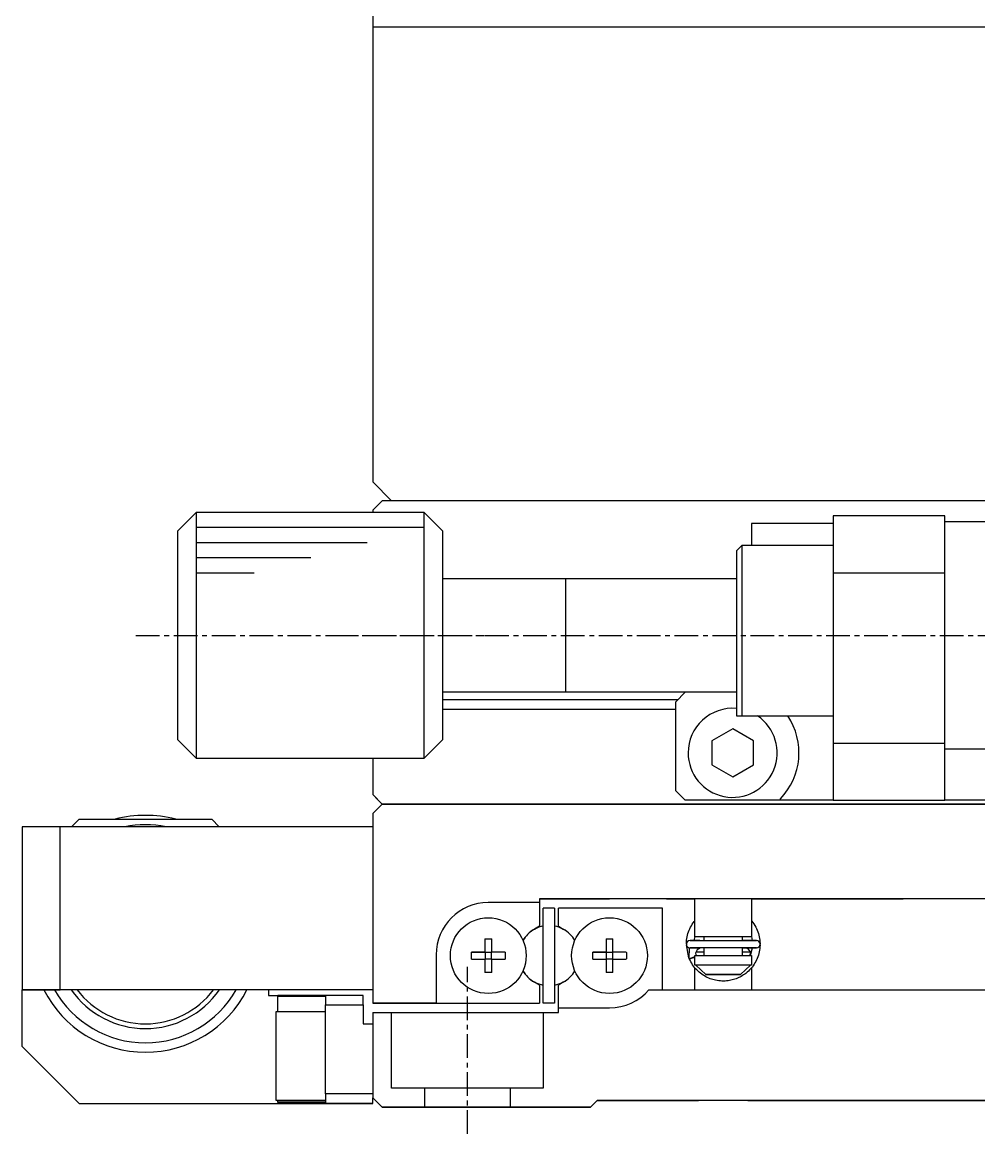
# Model space of a CAD drawing. Extents: x 164 to 411, y 80 to 309.
# Drawn here: x 319.5 to 370, y 128.4 to 187 of the extents above; entities that cross this region are included whole.
import ezdxf

# ---------------------------------------------------------------- set-up
doc = ezdxf.new("R2010")
doc.units = 0
doc.linetypes.add('CENTER', pattern=[2, 1.25, -0.25, 0.25, -0.25])
doc.layers.get('0').update_dxf_attribs({"linetype": 'CONTINUOUS'})
doc.layers.add('CENTER', color=1, linetype='CENTER')

msp = doc.modelspace()

# ---------------------------------------------------------------- linework, layer by layer
at = {"color": 7, "linetype": 'CONTINUOUS'}
for p, q in [((337.988, 245.755), (337.988, 162.755)), ((337.988, 186.755), (397.988, 186.755)), ((338.988, 161.755), (337.988, 162.755)), ((337.988, 161.255), (338.488, 161.755)), ((337.988, 161.255), (338.488, 161.755)), ((397.488, 161.755), (338.488, 161.755)), ((327.688, 160.155), (328.688, 161.155)), ((328.688, 148.155), (328.688, 161.155)), ((328.688, 161.155), (340.688, 161.155)), ((337.988, 161.255), (337.988, 161.155)), ((337.988, 161.255), (337.988, 161.155)), ((340.688, 161.155), (340.688, 154.596)), ((340.688, 161.155), (341.688, 160.155)), ((362.288, 160.955), (362.288, 157.955)), ((368.188, 160.955), (362.288, 160.955)), ((368.188, 157.955), (368.188, 160.955)), ((327.688, 160.155), (327.688, 149.155)), ((341.688, 154.605), (341.688, 160.155)), ((362.288, 160.555), (357.988, 160.555)), ((357.988, 160.555), (357.988, 159.405)), ((368.188, 160.655), (371.688, 160.655)), ((357.188, 159.105), (357.488, 159.405)), ((357.188, 159.105), (357.188, 150.405)), ((357.488, 159.405), (362.288, 159.405)), ((357.488, 150.405), (357.488, 159.405)), ((362.288, 157.955), (362.288, 148.955)), ((362.288, 157.955), (368.188, 157.955)), ((368.188, 148.955), (368.188, 157.955)), ((341.688, 157.655), (348.188, 157.655)), ((348.183, 157.655), (348.188, 157.655)), ((348.188, 157.655), (357.188, 157.655)), ((348.188, 157.655), (348.193, 157.655)), ((348.188, 154.788), (348.188, 157.655)), ((340.688, 154.596), (340.688, 148.155)), ((341.688, 149.155), (341.688, 154.605)), ((348.188, 154.655), (348.188, 154.788)), ((348.188, 154.498), (348.188, 154.655)), ((348.188, 151.655), (348.188, 154.498)), ((348.188, 151.655), (341.688, 151.655)), ((348.188, 151.655), (348.183, 151.655)), ((357.188, 151.655), (348.188, 151.655)), ((348.193, 151.655), (348.188, 151.655)), ((353.988, 151.155), (354.488, 151.655)), ((354.088, 151.255), (341.688, 151.255)), ((341.688, 150.755), (353.988, 150.755)), ((353.988, 146.455), (353.988, 151.155)), ((357.188, 150.405), (357.488, 150.405)), ((357.488, 150.405), (362.288, 150.405)), ((356.988, 149.725), (355.888, 149.09)), ((358.088, 149.09), (356.988, 149.725)), ((328.688, 148.155), (327.688, 149.155)), ((341.688, 149.155), (340.688, 148.155)), ((355.888, 149.09), (355.888, 147.82)), ((358.088, 147.82), (358.088, 149.09)), ((368.188, 148.955), (362.288, 148.955)), ((362.288, 148.955), (362.288, 145.955)), ((368.188, 145.955), (368.188, 148.955)), ((371.688, 148.655), (368.188, 148.655)), ((340.688, 148.155), (328.688, 148.155)), ((337.988, 148.155), (337.988, 146.255)), ((355.888, 147.82), (356.988, 147.185)), ((356.988, 147.185), (358.088, 147.82)), ((337.988, 146.255), (338.488, 145.755)), ((338.488, 145.755), (337.988, 146.255)), ((338.138, 146.105), (338.488, 145.755)), ((338.488, 145.755), (338.138, 146.105)), ((354.488, 145.955), (353.988, 146.455)), ((338.488, 145.755), (337.988, 145.255)), ((397.488, 145.755), (338.488, 145.755)), ((338.488, 145.755), (397.488, 145.755)), ((359.535, 145.955), (354.488, 145.955)), ((359.535, 145.955), (359.506, 146.024)), ((362.288, 145.955), (359.535, 145.955)), ((362.288, 145.955), (368.188, 145.955)), ((370.94, 145.955), (368.188, 145.955)), ((322.088, 144.555), (322.488, 144.955)), ((322.488, 144.955), (329.488, 144.955)), ((329.488, 144.955), (329.888, 144.555)), ((337.988, 145.255), (337.988, 135.255)), ((319.488, 144.555), (319.488, 135.955)), ((321.488, 144.555), (319.488, 144.555)), ((321.488, 135.955), (321.488, 144.555)), ((337.988, 144.555), (321.488, 144.555)), ((346.788, 140.555), (344.088, 140.555)), ((346.788, 140.555), (344.088, 140.555)), ((389.188, 140.755), (346.788, 140.755)), ((346.788, 140.755), (350.488, 140.755)), ((346.788, 140.755), (346.788, 140.555)), ((346.788, 140.555), (346.788, 139.306)), ((346.988, 135.255), (346.988, 140.255)), ((347.588, 140.255), (346.988, 140.255)), ((347.588, 140.255), (347.588, 135.255)), ((353.288, 140.255), (347.788, 140.255)), ((347.788, 139.306), (347.788, 140.255)), ((353.288, 135.955), (353.288, 140.255)), ((353.488, 140.755), (354.988, 140.755)), ((354.988, 138.755), (354.988, 140.755)), ((357.988, 140.755), (365.988, 140.755)), ((357.988, 140.755), (357.988, 138.755)), ((354.959, 139.556), (354.988, 139.591)), ((357.988, 139.591), (358.051, 139.51)), ((346.788, 139.306), (346.528, 139.156)), ((346.528, 139.156), (346.788, 139.306)), ((347.788, 139.306), (348.048, 139.156)), ((347.788, 139.306), (348.048, 139.156)), ((354.629, 138.921), (354.657, 139.007)), ((354.657, 139.007), (354.689, 139.091)), ((354.689, 139.091), (354.725, 139.173)), ((354.725, 139.173), (354.765, 139.254)), ((354.765, 139.254), (354.808, 139.333)), ((354.808, 139.333), (354.855, 139.41)), ((354.855, 139.41), (354.905, 139.484)), ((354.905, 139.484), (354.959, 139.556)), ((358.051, 139.51), (358.11, 139.426)), ((358.11, 139.426), (358.164, 139.339)), ((358.164, 139.339), (358.208, 139.26)), ((358.208, 139.26), (358.248, 139.18)), ((358.248, 139.18), (358.285, 139.097)), ((358.285, 139.097), (358.317, 139.013)), ((358.317, 139.013), (358.345, 138.928)), ((343.908, 138.642), (343.908, 137.935)), ((344.268, 137.935), (344.268, 138.642)), ((350.308, 138.642), (350.308, 137.935)), ((350.668, 137.935), (350.668, 138.642)), ((354.544, 138.389), (354.548, 138.479)), ((354.548, 138.479), (354.556, 138.569)), ((354.556, 138.569), (354.568, 138.658)), ((354.568, 138.658), (354.584, 138.747)), ((354.584, 138.747), (354.604, 138.834)), ((354.604, 138.834), (354.629, 138.921)), ((354.738, 138.55), (358.238, 138.55)), ((355.263, 138.55), (354.738, 138.55)), ((354.988, 138.767), (354.944, 138.55)), ((355.488, 138.755), (354.988, 138.755)), ((357.988, 138.755), (354.988, 138.755)), ((357.488, 138.755), (355.488, 138.755)), ((355.488, 138.55), (355.488, 138.755)), ((357.488, 138.755), (355.488, 138.755)), ((357.488, 138.755), (357.488, 138.55)), ((357.988, 138.755), (357.488, 138.755)), ((358.238, 138.55), (357.488, 138.55)), ((357.991, 138.756), (357.988, 138.769)), ((358.031, 138.55), (357.991, 138.756)), ((358.345, 138.928), (358.37, 138.841)), ((358.37, 138.841), (358.39, 138.754)), ((358.39, 138.754), (358.407, 138.665)), ((358.407, 138.665), (358.419, 138.576)), ((358.419, 138.576), (358.427, 138.486)), ((358.427, 138.486), (358.431, 138.397)), ((343.202, 137.935), (343.908, 137.935)), ((343.908, 137.935), (343.202, 137.935)), ((343.918, 137.925), (343.908, 137.935)), ((344.258, 137.925), (343.918, 137.925)), ((343.918, 137.925), (343.918, 137.586)), ((344.258, 137.925), (344.268, 137.935)), ((344.258, 137.586), (344.258, 137.925)), ((344.974, 137.935), (344.268, 137.935)), ((344.974, 137.935), (344.268, 137.935)), ((349.602, 137.935), (350.308, 137.935)), ((350.308, 137.935), (349.602, 137.935)), ((350.318, 137.925), (350.308, 137.935)), ((350.658, 137.925), (350.318, 137.925)), ((350.318, 137.925), (350.318, 137.586)), ((350.658, 137.925), (350.668, 137.935)), ((350.658, 137.586), (350.658, 137.925)), ((351.374, 137.935), (350.668, 137.935)), ((351.374, 137.935), (350.668, 137.935)), ((354.544, 138.38), (354.544, 138.389)), ((354.678, 137.647), (354.544, 138.327)), ((354.698, 137.595), (354.712, 138.162)), ((354.738, 138.16), (355.263, 138.16)), ((358.238, 138.16), (354.738, 138.16)), ((355.114, 138.066), (355.034, 137.876)), ((355.034, 137.876), (355.057, 137.747)), ((355.048, 137.955), (355.488, 137.955)), ((355.297, 138.16), (355.114, 138.066)), ((355.488, 137.755), (355.488, 138.16)), ((357.488, 138.16), (358.238, 138.16)), ((357.488, 138.16), (357.488, 137.755)), ((357.488, 137.955), (357.926, 137.955)), ((357.8, 138.114), (357.636, 138.16)), ((357.927, 137.951), (357.8, 138.114)), ((357.918, 137.744), (357.927, 137.951)), ((357.923, 137.755), (358.032, 138.16)), ((358.368, 137.862), (358.343, 137.776)), ((358.389, 137.95), (358.368, 137.862)), ((358.406, 138.038), (358.389, 137.95)), ((358.418, 138.127), (358.406, 138.038)), ((358.427, 138.217), (358.418, 138.127)), ((358.431, 138.307), (358.427, 138.217)), ((358.431, 138.397), (358.431, 138.381)), ((358.431, 138.329), (358.431, 138.307)), ((341.338, 137.805), (341.338, 135.255)), ((343.202, 137.575), (343.908, 137.575)), ((343.918, 137.586), (343.908, 137.575)), ((343.908, 137.575), (343.908, 136.869)), ((343.918, 137.586), (344.258, 137.586)), ((344.258, 137.586), (344.268, 137.575)), ((344.268, 136.869), (344.268, 137.575)), ((344.268, 137.575), (344.974, 137.575)), ((349.602, 137.575), (350.308, 137.575)), ((350.318, 137.586), (350.308, 137.575)), ((350.308, 137.575), (350.308, 136.869)), ((350.318, 137.586), (350.658, 137.586)), ((350.658, 137.586), (350.668, 137.575)), ((350.668, 136.869), (350.668, 137.575)), ((350.668, 137.575), (351.374, 137.575)), ((354.737, 137.51), (354.699, 137.595)), ((354.713, 137.563), (354.7, 137.592)), ((354.703, 137.586), (354.926, 137.653)), ((354.704, 137.59), (354.703, 137.586)), ((354.78, 137.428), (354.737, 137.51)), ((354.825, 137.349), (354.78, 137.428)), ((354.873, 137.273), (354.825, 137.349)), ((354.924, 137.201), (354.873, 137.273)), ((354.926, 137.653), (354.936, 137.657)), ((354.936, 137.657), (354.988, 137.684)), ((354.988, 137.755), (357.988, 137.755)), ((354.988, 137.255), (354.988, 137.755)), ((355.042, 137.255), (354.988, 137.255)), ((355.042, 137.255), (355.571, 136.755)), ((357.934, 137.255), (355.042, 137.255)), ((357.404, 136.755), (357.934, 137.255)), ((357.988, 137.255), (357.934, 137.255)), ((357.988, 137.755), (357.988, 137.255)), ((358.12, 137.3), (358.066, 137.22)), ((358.165, 137.373), (358.12, 137.3)), ((358.207, 137.449), (358.165, 137.373)), ((358.246, 137.527), (358.207, 137.449)), ((358.282, 137.608), (358.246, 137.527)), ((358.298, 137.65), (358.276, 137.591)), ((358.314, 137.69), (358.282, 137.608)), ((358.343, 137.776), (358.314, 137.69)), ((354.978, 137.132), (354.924, 137.201)), ((355.034, 137.066), (354.978, 137.132)), ((354.988, 135.955), (354.988, 137.119)), ((355.091, 137.003), (355.034, 137.066)), ((355.151, 136.944), (355.091, 137.003)), ((355.212, 136.889), (355.151, 136.944)), ((355.281, 136.831), (355.212, 136.889)), ((355.352, 136.778), (355.281, 136.831)), ((355.423, 136.729), (355.352, 136.778)), ((355.496, 136.684), (355.423, 136.729)), ((355.57, 136.642), (355.496, 136.684)), ((357.404, 136.755), (355.571, 136.755)), ((355.571, 136.755), (357.404, 136.755)), ((357.442, 136.662), (357.372, 136.624)), ((357.506, 136.699), (357.442, 136.662)), ((357.564, 136.737), (357.506, 136.699)), ((357.621, 136.777), (357.564, 136.737)), ((357.678, 136.819), (357.621, 136.777)), ((357.748, 136.876), (357.678, 136.819)), ((357.817, 136.937), (357.748, 136.876)), ((357.883, 137.002), (357.817, 136.937)), ((357.947, 137.071), (357.883, 137.002)), ((358.008, 137.143), (357.947, 137.071)), ((357.988, 137.119), (357.988, 135.955)), ((358.066, 137.22), (358.008, 137.143)), ((346.788, 136.204), (346.528, 136.355)), ((346.788, 136.204), (346.788, 135.255)), ((348.048, 136.355), (347.788, 136.204)), ((347.788, 135.005), (347.788, 136.204)), ((355.645, 136.604), (355.57, 136.642)), ((355.721, 136.57), (355.645, 136.604)), ((355.796, 136.539), (355.721, 136.57)), ((355.871, 136.512), (355.796, 136.539)), ((355.944, 136.489), (355.871, 136.512)), ((356.017, 136.469), (355.944, 136.489)), ((356.089, 136.453), (356.017, 136.469)), ((356.161, 136.439), (356.089, 136.453)), ((356.25, 136.426), (356.161, 136.439)), ((356.338, 136.417), (356.25, 136.426)), ((356.423, 136.413), (356.338, 136.417)), ((356.507, 136.412), (356.423, 136.413)), ((356.59, 136.414), (356.507, 136.412)), ((356.67, 136.42), (356.59, 136.414)), ((356.748, 136.429), (356.67, 136.42)), ((356.822, 136.441), (356.748, 136.429)), ((356.894, 136.455), (356.822, 136.441)), ((356.963, 136.471), (356.894, 136.455)), ((357.029, 136.489), (356.963, 136.471)), ((357.107, 136.513), (357.029, 136.489)), ((357.18, 136.539), (357.107, 136.513)), ((357.248, 136.566), (357.18, 136.539)), ((357.312, 136.595), (357.248, 136.566)), ((357.372, 136.624), (357.312, 136.595)), ((332.988, 135.955), (319.488, 135.955)), ((319.488, 135.955), (321.488, 135.955)), ((319.488, 132.955), (319.488, 135.955)), ((337.988, 135.955), (321.488, 135.955)), ((332.488, 135.955), (332.488, 135.655)), ((332.488, 135.655), (332.988, 135.655)), ((337.988, 135.955), (332.988, 135.955)), ((335.488, 135.655), (332.988, 135.655)), ((332.988, 135.655), (332.988, 135.615)), ((332.988, 134.805), (332.988, 135.615)), ((332.988, 135.615), (335.488, 135.615)), ((337.488, 135.655), (335.488, 135.655)), ((335.488, 135.655), (335.488, 135.155)), ((337.488, 135.155), (337.488, 135.655)), ((352.567, 135.955), (383.409, 135.955)), ((335.488, 135.155), (337.488, 135.155)), ((335.488, 130.455), (335.488, 135.155)), ((337.488, 135.155), (337.488, 134.155)), ((338.488, 135.255), (337.988, 135.255)), ((337.988, 135.255), (338.488, 135.255)), ((338.488, 135.255), (341.338, 135.255)), ((341.338, 135.255), (338.488, 135.255)), ((341.338, 135.255), (346.788, 135.255)), ((341.338, 135.255), (346.788, 135.255)), ((347.588, 135.255), (346.988, 135.255)), ((347.588, 135.255), (346.988, 135.255)), ((347.788, 135.005), (350.488, 135.005)), ((347.788, 134.755), (347.788, 135.005)), ((332.888, 134.805), (335.488, 134.805)), ((332.888, 130.105), (332.888, 134.805)), ((337.988, 134.755), (337.988, 130.255)), ((337.988, 134.755), (338.488, 134.755)), ((338.488, 134.755), (347.788, 134.755)), ((337.488, 134.155), (337.988, 134.155)), ((319.488, 132.955), (322.488, 129.955)), ((322.488, 129.955), (319.488, 132.955)), ((337.988, 130.455), (335.488, 130.455)), ((335.488, 130.455), (335.488, 129.955)), ((338.488, 129.755), (337.988, 130.255)), ((338.488, 129.755), (337.988, 130.255)), ((337.988, 129.955), (337.988, 130.255)), ((322.488, 129.955), (332.988, 129.955)), ((322.488, 129.955), (324.488, 129.955)), ((327.488, 129.955), (332.988, 129.955)), ((335.488, 130.105), (332.888, 130.105)), ((332.988, 130.024), (332.988, 130.105)), ((332.988, 130.024), (332.988, 129.955)), ((335.488, 130.024), (332.988, 130.024)), ((335.488, 129.955), (332.988, 129.955)), ((332.988, 129.955), (335.488, 129.955)), ((337.988, 129.955), (335.488, 129.955)), ((335.488, 129.955), (337.988, 129.955)), ((349.488, 129.755), (338.488, 129.755)), ((338.488, 129.755), (349.488, 129.755)), ((345.238, 129.755), (340.738, 129.755)), ((345.238, 129.755), (340.738, 129.755)), ((342.988, 129.755), (340.738, 129.755)), ((342.988, 129.755), (340.738, 129.755)), ((345.238, 129.755), (342.988, 129.755)), ((345.238, 129.755), (342.988, 129.755)), ((349.488, 129.755), (349.838, 130.105)), ((349.838, 130.105), (349.488, 129.755)), ((386.138, 130.105), (349.838, 130.105)), ((349.838, 130.105), (355.188, 130.105)), ((357.788, 130.105), (378.188, 130.105)), ((369.968, 130.105), (365.968, 130.105)), ((367.968, 130.105), (365.968, 130.105)), ((369.968, 130.105), (367.968, 130.105))]:
    msp.add_line(p, q, dxfattribs=at)
at = {"color": 3, "linetype": 'CONTINUOUS'}
for p, q in [((328.688, 160.355), (340.688, 160.355)), ((328.688, 159.555), (337.702, 159.555)), ((328.688, 158.755), (334.717, 158.755)), ((328.688, 157.955), (331.731, 157.955)), ((338.988, 130.755), (338.988, 134.755)), ((346.988, 134.755), (346.988, 130.755)), ((346.988, 130.755), (338.988, 130.755)), ((340.738, 129.755), (340.738, 130.755)), ((345.238, 130.755), (345.238, 129.755))]:
    msp.add_line(p, q, dxfattribs=at)
at = {"color": 7, "linetype": 'CONTINUOUS'}
for points in [[(343.908, 138.642, 0), (343.912, 138.642, 0), (343.914, 138.642, 0), (343.916, 138.642, 0), (343.92, 138.642, 0), (343.922, 138.642, 0), (343.926, 138.642, 0), (343.928, 138.642, 0), (343.93, 138.642, 0), (343.934, 138.642, 0), (343.936, 138.642, 0), (343.94, 138.642, 0), (343.942, 138.642, 0), (343.944, 138.642, 0), (343.948, 138.642, 0), (343.95, 138.642, 0), (343.954, 138.642, 0), (343.956, 138.642, 0), (343.958, 138.642, 0), (343.962, 138.642, 0), (343.964, 138.642, 0), (343.968, 138.642, 0), (343.97, 138.642, 0), (343.972, 138.642, 0), (343.976, 138.642, 0), (343.978, 138.642, 0), (343.982, 138.642, 0), (343.984, 138.642, 0), (343.986, 138.642, 0), (343.99, 138.642, 0), (343.992, 138.642, 0), (343.996, 138.642, 0), (343.998, 138.642, 0), (344.002, 138.642, 0), (344.004, 138.642, 0), (344.006, 138.644, 0), (344.01, 138.644, 0), (344.012, 138.644, 0), (344.016, 138.644, 0), (344.018, 138.644, 0), (344.02, 138.644, 0), (344.024, 138.644, 0), (344.026, 138.644, 0), (344.03, 138.644, 0), (344.032, 138.644, 0), (344.034, 138.644, 0), (344.038, 138.644, 0), (344.04, 138.644, 0), (344.044, 138.644, 0), (344.046, 138.644, 0), (344.048, 138.644, 0), (344.052, 138.644, 0), (344.054, 138.644, 0), (344.058, 138.644, 0), (344.06, 138.644, 0), (344.062, 138.644, 0), (344.066, 138.644, 0), (344.068, 138.644, 0), (344.072, 138.644, 0), (344.074, 138.644, 0), (344.076, 138.644, 0), (344.08, 138.644, 0), (344.082, 138.644, 0), (344.086, 138.644, 0), (344.088, 138.644, 0), (344.092, 138.644, 0), (344.094, 138.644, 0), (344.096, 138.644, 0), (344.1, 138.644, 0), (344.102, 138.644, 0), (344.106, 138.644, 0), (344.108, 138.644, 0), (344.11, 138.644, 0), (344.114, 138.644, 0), (344.116, 138.644, 0), (344.12, 138.644, 0), (344.122, 138.644, 0), (344.124, 138.644, 0), (344.128, 138.644, 0), (344.13, 138.644, 0), (344.134, 138.644, 0), (344.136, 138.644, 0), (344.138, 138.644, 0), (344.142, 138.644, 0), (344.144, 138.644, 0), (344.148, 138.644, 0), (344.15, 138.644, 0), (344.152, 138.644, 0), (344.156, 138.644, 0), (344.158, 138.644, 0), (344.162, 138.644, 0), (344.164, 138.644, 0), (344.168, 138.644, 0), (344.17, 138.644, 0), (344.172, 138.642, 0), (344.176, 138.642, 0), (344.178, 138.642, 0), (344.182, 138.642, 0), (344.184, 138.642, 0), (344.186, 138.642, 0), (344.19, 138.642, 0), (344.192, 138.642, 0), (344.196, 138.642, 0), (344.198, 138.642, 0), (344.2, 138.642, 0), (344.204, 138.642, 0), (344.206, 138.642, 0), (344.21, 138.642, 0), (344.212, 138.642, 0), (344.214, 138.642, 0), (344.218, 138.642, 0), (344.22, 138.642, 0), (344.224, 138.642, 0), (344.226, 138.642, 0), (344.228, 138.642, 0), (344.232, 138.642, 0), (344.234, 138.642, 0), (344.238, 138.642, 0), (344.24, 138.642, 0), (344.242, 138.642, 0), (344.246, 138.642, 0), (344.248, 138.642, 0), (344.252, 138.642, 0), (344.254, 138.642, 0), (344.256, 138.642, 0), (344.26, 138.642, 0), (344.262, 138.642, 0), (344.266, 138.642, 0), (344.268, 138.642, 0)], [(350.308, 138.642, 0), (350.312, 138.642, 0), (350.314, 138.642, 0), (350.316, 138.642, 0), (350.32, 138.642, 0), (350.322, 138.642, 0), (350.326, 138.642, 0), (350.328, 138.642, 0), (350.33, 138.642, 0), (350.334, 138.642, 0), (350.336, 138.642, 0), (350.34, 138.642, 0), (350.342, 138.642, 0), (350.344, 138.642, 0), (350.348, 138.642, 0), (350.35, 138.642, 0), (350.354, 138.642, 0), (350.356, 138.642, 0), (350.358, 138.642, 0), (350.362, 138.642, 0), (350.364, 138.642, 0), (350.368, 138.642, 0), (350.37, 138.642, 0), (350.372, 138.642, 0), (350.376, 138.642, 0), (350.378, 138.642, 0), (350.382, 138.642, 0), (350.384, 138.642, 0), (350.386, 138.642, 0), (350.39, 138.642, 0), (350.392, 138.642, 0), (350.396, 138.642, 0), (350.398, 138.642, 0), (350.402, 138.642, 0), (350.404, 138.642, 0), (350.406, 138.644, 0), (350.41, 138.644, 0), (350.412, 138.644, 0), (350.416, 138.644, 0), (350.418, 138.644, 0), (350.42, 138.644, 0), (350.424, 138.644, 0), (350.426, 138.644, 0), (350.43, 138.644, 0), (350.432, 138.644, 0), (350.434, 138.644, 0), (350.438, 138.644, 0), (350.44, 138.644, 0), (350.444, 138.644, 0), (350.446, 138.644, 0), (350.448, 138.644, 0), (350.452, 138.644, 0), (350.454, 138.644, 0), (350.458, 138.644, 0), (350.46, 138.644, 0), (350.462, 138.644, 0), (350.466, 138.644, 0), (350.468, 138.644, 0), (350.472, 138.644, 0), (350.474, 138.644, 0), (350.476, 138.644, 0), (350.48, 138.644, 0), (350.482, 138.644, 0), (350.486, 138.644, 0), (350.488, 138.644, 0), (350.492, 138.644, 0), (350.494, 138.644, 0), (350.496, 138.644, 0), (350.5, 138.644, 0), (350.502, 138.644, 0), (350.506, 138.644, 0), (350.508, 138.644, 0), (350.51, 138.644, 0), (350.514, 138.644, 0), (350.516, 138.644, 0), (350.52, 138.644, 0), (350.522, 138.644, 0), (350.524, 138.644, 0), (350.528, 138.644, 0), (350.53, 138.644, 0), (350.534, 138.644, 0), (350.536, 138.644, 0), (350.538, 138.644, 0), (350.542, 138.644, 0), (350.544, 138.644, 0), (350.548, 138.644, 0), (350.55, 138.644, 0), (350.552, 138.644, 0), (350.556, 138.644, 0), (350.558, 138.644, 0), (350.562, 138.644, 0), (350.564, 138.644, 0), (350.568, 138.644, 0), (350.57, 138.644, 0), (350.572, 138.642, 0), (350.576, 138.642, 0), (350.578, 138.642, 0), (350.582, 138.642, 0), (350.584, 138.642, 0), (350.586, 138.642, 0), (350.59, 138.642, 0), (350.592, 138.642, 0), (350.596, 138.642, 0), (350.598, 138.642, 0), (350.6, 138.642, 0), (350.604, 138.642, 0), (350.606, 138.642, 0), (350.61, 138.642, 0), (350.612, 138.642, 0), (350.614, 138.642, 0), (350.618, 138.642, 0), (350.62, 138.642, 0), (350.624, 138.642, 0), (350.626, 138.642, 0), (350.628, 138.642, 0), (350.632, 138.642, 0), (350.634, 138.642, 0), (350.638, 138.642, 0), (350.64, 138.642, 0), (350.642, 138.642, 0), (350.646, 138.642, 0), (350.648, 138.642, 0), (350.652, 138.642, 0), (350.654, 138.642, 0), (350.656, 138.642, 0), (350.66, 138.642, 0), (350.662, 138.642, 0), (350.666, 138.642, 0), (350.668, 138.642, 0)], [(343.202, 137.574, 0), (343.202, 137.578, 0), (343.202, 137.58, 0), (343.202, 137.584, 0), (343.202, 137.586, 0), (343.202, 137.588, 0), (343.202, 137.592, 0), (343.202, 137.594, 0), (343.202, 137.598, 0), (343.202, 137.6, 0), (343.202, 137.602, 0), (343.202, 137.606, 0), (343.202, 137.608, 0), (343.202, 137.612, 0), (343.2, 137.614, 0), (343.2, 137.618, 0), (343.2, 137.62, 0), (343.2, 137.622, 0), (343.2, 137.626, 0), (343.2, 137.628, 0), (343.2, 137.632, 0), (343.2, 137.634, 0), (343.2, 137.636, 0), (343.2, 137.64, 0), (343.2, 137.642, 0), (343.2, 137.646, 0), (343.2, 137.648, 0), (343.2, 137.65, 0), (343.2, 137.654, 0), (343.2, 137.656, 0), (343.2, 137.66, 0), (343.2, 137.662, 0), (343.2, 137.664, 0), (343.2, 137.668, 0), (343.2, 137.67, 0), (343.2, 137.674, 0), (343.2, 137.676, 0), (343.2, 137.678, 0), (343.2, 137.682, 0), (343.2, 137.684, 0), (343.2, 137.688, 0), (343.2, 137.69, 0), (343.2, 137.692, 0), (343.2, 137.696, 0), (343.2, 137.698, 0), (343.2, 137.702, 0), (343.2, 137.704, 0), (343.2, 137.708, 0), (343.2, 137.71, 0), (343.2, 137.712, 0), (343.2, 137.716, 0), (343.2, 137.718, 0), (343.2, 137.722, 0), (343.2, 137.724, 0), (343.2, 137.726, 0), (343.2, 137.73, 0), (343.2, 137.732, 0), (343.2, 137.736, 0), (343.2, 137.738, 0), (343.2, 137.74, 0), (343.2, 137.744, 0), (343.2, 137.746, 0), (343.2, 137.75, 0), (343.2, 137.752, 0), (343.2, 137.754, 0), (343.2, 137.758, 0), (343.2, 137.76, 0), (343.2, 137.764, 0), (343.2, 137.766, 0), (343.2, 137.768, 0), (343.2, 137.772, 0), (343.2, 137.774, 0), (343.2, 137.778, 0), (343.2, 137.78, 0), (343.2, 137.784, 0), (343.2, 137.786, 0), (343.2, 137.788, 0), (343.2, 137.792, 0), (343.2, 137.794, 0), (343.2, 137.798, 0), (343.2, 137.8, 0), (343.2, 137.802, 0), (343.2, 137.806, 0), (343.2, 137.808, 0), (343.2, 137.812, 0), (343.2, 137.814, 0), (343.2, 137.816, 0), (343.2, 137.82, 0), (343.2, 137.822, 0), (343.2, 137.826, 0), (343.2, 137.828, 0), (343.2, 137.83, 0), (343.2, 137.834, 0), (343.2, 137.836, 0), (343.2, 137.84, 0), (343.2, 137.842, 0), (343.2, 137.844, 0), (343.2, 137.848, 0), (343.2, 137.85, 0), (343.2, 137.854, 0), (343.2, 137.856, 0), (343.2, 137.858, 0), (343.2, 137.862, 0), (343.2, 137.864, 0), (343.2, 137.868, 0), (343.2, 137.87, 0), (343.2, 137.874, 0), (343.2, 137.876, 0), (343.2, 137.878, 0), (343.2, 137.882, 0), (343.2, 137.884, 0), (343.2, 137.888, 0), (343.2, 137.89, 0), (343.2, 137.892, 0), (343.2, 137.896, 0), (343.202, 137.898, 0), (343.202, 137.902, 0), (343.202, 137.904, 0), (343.202, 137.906, 0), (343.202, 137.91, 0), (343.202, 137.912, 0), (343.202, 137.916, 0), (343.202, 137.918, 0), (343.202, 137.92, 0), (343.202, 137.924, 0), (343.202, 137.926, 0), (343.202, 137.93, 0), (343.202, 137.932, 0), (343.202, 137.934, 0)], [(344.974, 137.934, 0), (344.974, 137.932, 0), (344.974, 137.93, 0), (344.974, 137.926, 0), (344.974, 137.924, 0), (344.974, 137.92, 0), (344.974, 137.918, 0), (344.976, 137.916, 0), (344.976, 137.912, 0), (344.976, 137.91, 0), (344.976, 137.906, 0), (344.976, 137.904, 0), (344.976, 137.902, 0), (344.976, 137.898, 0), (344.976, 137.896, 0), (344.976, 137.892, 0), (344.976, 137.89, 0), (344.976, 137.888, 0), (344.976, 137.884, 0), (344.976, 137.882, 0), (344.976, 137.878, 0), (344.976, 137.876, 0), (344.976, 137.874, 0), (344.976, 137.87, 0), (344.976, 137.868, 0), (344.976, 137.864, 0), (344.976, 137.862, 0), (344.976, 137.858, 0), (344.976, 137.856, 0), (344.976, 137.854, 0), (344.976, 137.85, 0), (344.976, 137.848, 0), (344.976, 137.844, 0), (344.976, 137.842, 0), (344.976, 137.84, 0), (344.976, 137.836, 0), (344.976, 137.834, 0), (344.976, 137.83, 0), (344.976, 137.828, 0), (344.976, 137.826, 0), (344.976, 137.822, 0), (344.976, 137.82, 0), (344.976, 137.816, 0), (344.976, 137.814, 0), (344.976, 137.812, 0), (344.976, 137.808, 0), (344.976, 137.806, 0), (344.976, 137.802, 0), (344.976, 137.8, 0), (344.976, 137.798, 0), (344.976, 137.794, 0), (344.976, 137.792, 0), (344.976, 137.788, 0), (344.976, 137.786, 0), (344.976, 137.784, 0), (344.976, 137.78, 0), (344.976, 137.778, 0), (344.976, 137.774, 0), (344.976, 137.772, 0), (344.976, 137.768, 0), (344.976, 137.766, 0), (344.976, 137.764, 0), (344.976, 137.76, 0), (344.976, 137.758, 0), (344.976, 137.754, 0), (344.976, 137.752, 0), (344.976, 137.75, 0), (344.976, 137.746, 0), (344.976, 137.744, 0), (344.976, 137.74, 0), (344.976, 137.738, 0), (344.976, 137.736, 0), (344.976, 137.732, 0), (344.976, 137.73, 0), (344.976, 137.726, 0), (344.976, 137.724, 0), (344.976, 137.722, 0), (344.976, 137.718, 0), (344.976, 137.716, 0), (344.976, 137.712, 0), (344.976, 137.71, 0), (344.976, 137.708, 0), (344.976, 137.704, 0), (344.976, 137.702, 0), (344.976, 137.698, 0), (344.976, 137.696, 0), (344.976, 137.692, 0), (344.976, 137.69, 0), (344.976, 137.688, 0), (344.976, 137.684, 0), (344.976, 137.682, 0), (344.976, 137.678, 0), (344.976, 137.676, 0), (344.976, 137.674, 0), (344.976, 137.67, 0), (344.976, 137.668, 0), (344.976, 137.664, 0), (344.976, 137.662, 0), (344.976, 137.66, 0), (344.976, 137.656, 0), (344.976, 137.654, 0), (344.976, 137.65, 0), (344.976, 137.648, 0), (344.976, 137.646, 0), (344.976, 137.642, 0), (344.976, 137.64, 0), (344.976, 137.636, 0), (344.976, 137.634, 0), (344.976, 137.632, 0), (344.976, 137.628, 0), (344.976, 137.626, 0), (344.976, 137.622, 0), (344.976, 137.62, 0), (344.976, 137.618, 0), (344.976, 137.614, 0), (344.976, 137.612, 0), (344.976, 137.608, 0), (344.976, 137.606, 0), (344.976, 137.602, 0), (344.976, 137.6, 0), (344.976, 137.598, 0), (344.976, 137.594, 0), (344.974, 137.592, 0), (344.974, 137.588, 0), (344.974, 137.586, 0), (344.974, 137.584, 0), (344.974, 137.58, 0), (344.974, 137.578, 0), (344.974, 137.574, 0)], [(349.602, 137.574, 0), (349.602, 137.578, 0), (349.602, 137.58, 0), (349.602, 137.584, 0), (349.602, 137.586, 0), (349.602, 137.588, 0), (349.602, 137.592, 0), (349.602, 137.594, 0), (349.602, 137.598, 0), (349.602, 137.6, 0), (349.602, 137.602, 0), (349.602, 137.606, 0), (349.602, 137.608, 0), (349.602, 137.612, 0), (349.6, 137.614, 0), (349.6, 137.618, 0), (349.6, 137.62, 0), (349.6, 137.622, 0), (349.6, 137.626, 0), (349.6, 137.628, 0), (349.6, 137.632, 0), (349.6, 137.634, 0), (349.6, 137.636, 0), (349.6, 137.64, 0), (349.6, 137.642, 0), (349.6, 137.646, 0), (349.6, 137.648, 0), (349.6, 137.65, 0), (349.6, 137.654, 0), (349.6, 137.656, 0), (349.6, 137.66, 0), (349.6, 137.662, 0), (349.6, 137.664, 0), (349.6, 137.668, 0), (349.6, 137.67, 0), (349.6, 137.674, 0), (349.6, 137.676, 0), (349.6, 137.678, 0), (349.6, 137.682, 0), (349.6, 137.684, 0), (349.6, 137.688, 0), (349.6, 137.69, 0), (349.6, 137.692, 0), (349.6, 137.696, 0), (349.6, 137.698, 0), (349.6, 137.702, 0), (349.6, 137.704, 0), (349.6, 137.708, 0), (349.6, 137.71, 0), (349.6, 137.712, 0), (349.6, 137.716, 0), (349.6, 137.718, 0), (349.6, 137.722, 0), (349.6, 137.724, 0), (349.6, 137.726, 0), (349.6, 137.73, 0), (349.6, 137.732, 0), (349.6, 137.736, 0), (349.6, 137.738, 0), (349.6, 137.74, 0), (349.6, 137.744, 0), (349.6, 137.746, 0), (349.6, 137.75, 0), (349.6, 137.752, 0), (349.6, 137.754, 0), (349.6, 137.758, 0), (349.6, 137.76, 0), (349.6, 137.764, 0), (349.6, 137.766, 0), (349.6, 137.768, 0), (349.6, 137.772, 0), (349.6, 137.774, 0), (349.6, 137.778, 0), (349.6, 137.78, 0), (349.6, 137.784, 0), (349.6, 137.786, 0), (349.6, 137.788, 0), (349.6, 137.792, 0), (349.6, 137.794, 0), (349.6, 137.798, 0), (349.6, 137.8, 0), (349.6, 137.802, 0), (349.6, 137.806, 0), (349.6, 137.808, 0), (349.6, 137.812, 0), (349.6, 137.814, 0), (349.6, 137.816, 0), (349.6, 137.82, 0), (349.6, 137.822, 0), (349.6, 137.826, 0), (349.6, 137.828, 0), (349.6, 137.83, 0), (349.6, 137.834, 0), (349.6, 137.836, 0), (349.6, 137.84, 0), (349.6, 137.842, 0), (349.6, 137.844, 0), (349.6, 137.848, 0), (349.6, 137.85, 0), (349.6, 137.854, 0), (349.6, 137.856, 0), (349.6, 137.858, 0), (349.6, 137.862, 0), (349.6, 137.864, 0), (349.6, 137.868, 0), (349.6, 137.87, 0), (349.6, 137.874, 0), (349.6, 137.876, 0), (349.6, 137.878, 0), (349.6, 137.882, 0), (349.6, 137.884, 0), (349.6, 137.888, 0), (349.6, 137.89, 0), (349.6, 137.892, 0), (349.6, 137.896, 0), (349.602, 137.898, 0), (349.602, 137.902, 0), (349.602, 137.904, 0), (349.602, 137.906, 0), (349.602, 137.91, 0), (349.602, 137.912, 0), (349.602, 137.916, 0), (349.602, 137.918, 0), (349.602, 137.92, 0), (349.602, 137.924, 0), (349.602, 137.926, 0), (349.602, 137.93, 0), (349.602, 137.932, 0), (349.602, 137.934, 0)], [(351.374, 137.934, 0), (351.374, 137.932, 0), (351.374, 137.93, 0), (351.374, 137.926, 0), (351.374, 137.924, 0), (351.374, 137.92, 0), (351.374, 137.918, 0), (351.376, 137.916, 0), (351.376, 137.912, 0), (351.376, 137.91, 0), (351.376, 137.906, 0), (351.376, 137.904, 0), (351.376, 137.902, 0), (351.376, 137.898, 0), (351.376, 137.896, 0), (351.376, 137.892, 0), (351.376, 137.89, 0), (351.376, 137.888, 0), (351.376, 137.884, 0), (351.376, 137.882, 0), (351.376, 137.878, 0), (351.376, 137.876, 0), (351.376, 137.874, 0), (351.376, 137.87, 0), (351.376, 137.868, 0), (351.376, 137.864, 0), (351.376, 137.862, 0), (351.376, 137.858, 0), (351.376, 137.856, 0), (351.376, 137.854, 0), (351.376, 137.85, 0), (351.376, 137.848, 0), (351.376, 137.844, 0), (351.376, 137.842, 0), (351.376, 137.84, 0), (351.376, 137.836, 0), (351.376, 137.834, 0), (351.376, 137.83, 0), (351.376, 137.828, 0), (351.376, 137.826, 0), (351.376, 137.822, 0), (351.376, 137.82, 0), (351.376, 137.816, 0), (351.376, 137.814, 0), (351.376, 137.812, 0), (351.376, 137.808, 0), (351.376, 137.806, 0), (351.376, 137.802, 0), (351.376, 137.8, 0), (351.376, 137.798, 0), (351.376, 137.794, 0), (351.376, 137.792, 0), (351.376, 137.788, 0), (351.376, 137.786, 0), (351.376, 137.784, 0), (351.376, 137.78, 0), (351.376, 137.778, 0), (351.376, 137.774, 0), (351.376, 137.772, 0), (351.376, 137.768, 0), (351.376, 137.766, 0), (351.376, 137.764, 0), (351.376, 137.76, 0), (351.376, 137.758, 0), (351.376, 137.754, 0), (351.376, 137.752, 0), (351.376, 137.75, 0), (351.376, 137.746, 0), (351.376, 137.744, 0), (351.376, 137.74, 0), (351.376, 137.738, 0), (351.376, 137.736, 0), (351.376, 137.732, 0), (351.376, 137.73, 0), (351.376, 137.726, 0), (351.376, 137.724, 0), (351.376, 137.722, 0), (351.376, 137.718, 0), (351.376, 137.716, 0), (351.376, 137.712, 0), (351.376, 137.71, 0), (351.376, 137.708, 0), (351.376, 137.704, 0), (351.376, 137.702, 0), (351.376, 137.698, 0), (351.376, 137.696, 0), (351.376, 137.692, 0), (351.376, 137.69, 0), (351.376, 137.688, 0), (351.376, 137.684, 0), (351.376, 137.682, 0), (351.376, 137.678, 0), (351.376, 137.676, 0), (351.376, 137.674, 0), (351.376, 137.67, 0), (351.376, 137.668, 0), (351.376, 137.664, 0), (351.376, 137.662, 0), (351.376, 137.66, 0), (351.376, 137.656, 0), (351.376, 137.654, 0), (351.376, 137.65, 0), (351.376, 137.648, 0), (351.376, 137.646, 0), (351.376, 137.642, 0), (351.376, 137.64, 0), (351.376, 137.636, 0), (351.376, 137.634, 0), (351.376, 137.632, 0), (351.376, 137.628, 0), (351.376, 137.626, 0), (351.376, 137.622, 0), (351.376, 137.62, 0), (351.376, 137.618, 0), (351.376, 137.614, 0), (351.376, 137.612, 0), (351.376, 137.608, 0), (351.376, 137.606, 0), (351.376, 137.602, 0), (351.376, 137.6, 0), (351.376, 137.598, 0), (351.376, 137.594, 0), (351.374, 137.592, 0), (351.374, 137.588, 0), (351.374, 137.586, 0), (351.374, 137.584, 0), (351.374, 137.58, 0), (351.374, 137.578, 0), (351.374, 137.574, 0)], [(354.704, 137.59, 0), (354.704, 137.59, 0), (354.704, 137.59, 0), (354.704, 137.59, 0), (354.704, 137.592, 0), (354.704, 137.592, 0), (354.704, 137.592, 0), (354.704, 137.592, 0), (354.702, 137.592, 0), (354.702, 137.592, 0), (354.702, 137.592, 0), (354.702, 137.592, 0), (354.702, 137.592, 0), (354.702, 137.592, 0), (354.702, 137.592, 0), (354.702, 137.592, 0), (354.702, 137.592, 0), (354.702, 137.592, 0), (354.702, 137.592, 0), (354.702, 137.592, 0), (354.702, 137.592, 0), (354.702, 137.592, 0), (354.702, 137.592, 0), (354.702, 137.592, 0), (354.702, 137.592, 0), (354.702, 137.592, 0), (354.702, 137.592, 0), (354.702, 137.592, 0), (354.702, 137.592, 0), (354.702, 137.592, 0), (354.702, 137.592, 0), (354.702, 137.592, 0), (354.702, 137.592, 0), (354.702, 137.592, 0), (354.702, 137.592, 0), (354.702, 137.592, 0), (354.702, 137.592, 0), (354.702, 137.592, 0), (354.702, 137.592, 0), (354.702, 137.592, 0), (354.702, 137.592, 0), (354.702, 137.592, 0), (354.702, 137.592, 0), (354.7, 137.592, 0), (354.7, 137.592, 0), (354.7, 137.592, 0), (354.7, 137.592, 0), (354.7, 137.592, 0), (354.7, 137.592, 0), (354.7, 137.592, 0), (354.7, 137.592, 0), (354.7, 137.592, 0), (354.7, 137.592, 0), (354.7, 137.592, 0), (354.7, 137.592, 0), (354.7, 137.592, 0), (354.7, 137.592, 0), (354.7, 137.592, 0), (354.7, 137.592, 0), (354.7, 137.592, 0), (354.7, 137.592, 0), (354.7, 137.592, 0), (354.7, 137.592, 0), (354.7, 137.592, 0), (354.7, 137.592, 0), (354.7, 137.592, 0), (354.7, 137.592, 0), (354.7, 137.592, 0), (354.7, 137.592, 0), (354.7, 137.592, 0), (354.7, 137.592, 0), (354.7, 137.592, 0), (354.7, 137.592, 0), (354.7, 137.592, 0), (354.7, 137.592, 0), (354.7, 137.592, 0), (354.7, 137.592, 0), (354.7, 137.592, 0), (354.7, 137.592, 0), (354.7, 137.592, 0), (354.7, 137.592, 0), (354.7, 137.592, 0), (354.7, 137.592, 0), (354.7, 137.592, 0), (354.7, 137.592, 0), (354.7, 137.592, 0), (354.7, 137.592, 0), (354.7, 137.592, 0), (354.7, 137.592, 0), (354.7, 137.592, 0), (354.7, 137.592, 0), (354.7, 137.592, 0), (354.698, 137.592, 0), (354.698, 137.594, 0), (354.698, 137.594, 0), (354.698, 137.594, 0), (354.698, 137.594, 0), (354.698, 137.594, 0), (354.698, 137.594, 0), (354.698, 137.594, 0), (354.698, 137.594, 0), (354.698, 137.594, 0), (354.698, 137.594, 0), (354.698, 137.594, 0), (354.698, 137.594, 0), (354.698, 137.594, 0), (354.698, 137.594, 0), (354.698, 137.594, 0), (354.698, 137.594, 0), (354.698, 137.594, 0), (354.698, 137.594, 0), (354.698, 137.594, 0), (354.698, 137.594, 0), (354.698, 137.594, 0), (354.698, 137.594, 0), (354.698, 137.594, 0), (354.698, 137.594, 0), (354.698, 137.594, 0), (354.698, 137.594, 0), (354.698, 137.594, 0), (354.698, 137.594, 0), (354.698, 137.594, 0), (354.698, 137.594, 0), (354.698, 137.594, 0), (354.698, 137.594, 0), (354.698, 137.594, 0), (354.698, 137.594, 0), (354.698, 137.594, 0), (354.698, 137.594, 0)], [(354.922, 137.662, 0), (354.92, 137.66, 0), (354.918, 137.66, 0), (354.916, 137.658, 0), (354.914, 137.658, 0), (354.912, 137.656, 0), (354.91, 137.656, 0), (354.908, 137.654, 0), (354.906, 137.654, 0), (354.902, 137.652, 0), (354.9, 137.652, 0), (354.898, 137.65, 0), (354.896, 137.65, 0), (354.894, 137.648, 0), (354.892, 137.648, 0), (354.89, 137.646, 0), (354.888, 137.646, 0), (354.886, 137.646, 0), (354.884, 137.644, 0), (354.88, 137.644, 0), (354.878, 137.642, 0), (354.876, 137.642, 0), (354.874, 137.64, 0), (354.872, 137.64, 0), (354.87, 137.638, 0), (354.868, 137.638, 0), (354.866, 137.636, 0), (354.864, 137.636, 0), (354.862, 137.636, 0), (354.858, 137.634, 0), (354.856, 137.634, 0), (354.854, 137.632, 0), (354.852, 137.632, 0), (354.85, 137.63, 0), (354.848, 137.63, 0), (354.846, 137.63, 0), (354.844, 137.628, 0), (354.842, 137.628, 0), (354.84, 137.626, 0), (354.838, 137.626, 0), (354.834, 137.624, 0), (354.832, 137.624, 0), (354.83, 137.624, 0), (354.828, 137.622, 0), (354.826, 137.622, 0), (354.824, 137.62, 0), (354.822, 137.62, 0), (354.82, 137.62, 0), (354.818, 137.618, 0), (354.816, 137.618, 0), (354.814, 137.618, 0), (354.812, 137.616, 0), (354.81, 137.616, 0), (354.808, 137.616, 0), (354.806, 137.614, 0), (354.804, 137.614, 0), (354.802, 137.612, 0), (354.8, 137.612, 0), (354.798, 137.612, 0), (354.796, 137.61, 0), (354.794, 137.61, 0), (354.792, 137.61, 0), (354.79, 137.61, 0), (354.788, 137.608, 0), (354.786, 137.608, 0), (354.784, 137.608, 0), (354.782, 137.606, 0), (354.78, 137.606, 0), (354.778, 137.606, 0), (354.776, 137.604, 0), (354.774, 137.604, 0), (354.774, 137.604, 0), (354.772, 137.604, 0), (354.77, 137.602, 0), (354.768, 137.602, 0), (354.766, 137.602, 0), (354.764, 137.602, 0), (354.762, 137.6, 0), (354.76, 137.6, 0), (354.76, 137.6, 0), (354.758, 137.6, 0), (354.756, 137.598, 0), (354.754, 137.598, 0), (354.752, 137.598, 0), (354.752, 137.598, 0), (354.75, 137.598, 0), (354.748, 137.596, 0), (354.746, 137.596, 0), (354.746, 137.596, 0), (354.744, 137.596, 0), (354.742, 137.596, 0), (354.74, 137.596, 0), (354.74, 137.594, 0), (354.738, 137.594, 0), (354.736, 137.594, 0), (354.736, 137.594, 0), (354.734, 137.594, 0), (354.732, 137.594, 0), (354.732, 137.592, 0), (354.73, 137.592, 0), (354.728, 137.592, 0), (354.728, 137.592, 0), (354.726, 137.592, 0), (354.726, 137.592, 0), (354.724, 137.592, 0), (354.722, 137.592, 0), (354.722, 137.592, 0), (354.72, 137.592, 0), (354.72, 137.592, 0), (354.718, 137.59, 0), (354.718, 137.59, 0), (354.716, 137.59, 0), (354.716, 137.59, 0), (354.714, 137.59, 0), (354.714, 137.59, 0), (354.712, 137.59, 0), (354.712, 137.59, 0), (354.712, 137.59, 0), (354.71, 137.59, 0), (354.71, 137.59, 0), (354.708, 137.59, 0), (354.708, 137.59, 0), (354.708, 137.59, 0), (354.706, 137.59, 0), (354.706, 137.59, 0), (354.706, 137.59, 0), (354.704, 137.59, 0), (354.704, 137.59, 0), (354.704, 137.59, 0)], [(354.988, 137.694, 0), (354.988, 137.694, 0), (354.988, 137.694, 0), (354.986, 137.694, 0), (354.986, 137.692, 0), (354.986, 137.692, 0), (354.986, 137.692, 0), (354.986, 137.692, 0), (354.984, 137.692, 0), (354.984, 137.692, 0), (354.984, 137.692, 0), (354.984, 137.692, 0), (354.982, 137.69, 0), (354.982, 137.69, 0), (354.982, 137.69, 0), (354.982, 137.69, 0), (354.98, 137.69, 0), (354.98, 137.69, 0), (354.98, 137.69, 0), (354.98, 137.69, 0), (354.978, 137.688, 0), (354.978, 137.688, 0), (354.978, 137.688, 0), (354.978, 137.688, 0), (354.976, 137.688, 0), (354.976, 137.688, 0), (354.976, 137.688, 0), (354.976, 137.688, 0), (354.976, 137.686, 0), (354.974, 137.686, 0), (354.974, 137.686, 0), (354.974, 137.686, 0), (354.974, 137.686, 0), (354.972, 137.686, 0), (354.972, 137.686, 0), (354.972, 137.686, 0), (354.972, 137.684, 0), (354.97, 137.684, 0), (354.97, 137.684, 0), (354.97, 137.684, 0), (354.97, 137.684, 0), (354.968, 137.684, 0), (354.968, 137.684, 0), (354.968, 137.684, 0), (354.968, 137.682, 0), (354.966, 137.682, 0), (354.966, 137.682, 0), (354.966, 137.682, 0), (354.966, 137.682, 0), (354.964, 137.682, 0), (354.964, 137.682, 0), (354.964, 137.682, 0), (354.964, 137.68, 0), (354.962, 137.68, 0), (354.962, 137.68, 0), (354.962, 137.68, 0), (354.962, 137.68, 0), (354.96, 137.68, 0), (354.96, 137.68, 0), (354.96, 137.68, 0), (354.96, 137.678, 0), (354.958, 137.678, 0), (354.958, 137.678, 0), (354.958, 137.678, 0), (354.956, 137.678, 0), (354.956, 137.678, 0), (354.956, 137.678, 0), (354.956, 137.678, 0), (354.954, 137.676, 0), (354.954, 137.676, 0), (354.954, 137.676, 0), (354.954, 137.676, 0), (354.952, 137.676, 0), (354.952, 137.676, 0), (354.952, 137.676, 0), (354.952, 137.674, 0), (354.95, 137.674, 0), (354.95, 137.674, 0), (354.95, 137.674, 0), (354.95, 137.674, 0), (354.948, 137.674, 0), (354.948, 137.674, 0), (354.948, 137.674, 0), (354.946, 137.672, 0), (354.946, 137.672, 0), (354.946, 137.672, 0), (354.946, 137.672, 0), (354.944, 137.672, 0), (354.944, 137.672, 0), (354.944, 137.672, 0), (354.944, 137.672, 0), (354.942, 137.67, 0), (354.942, 137.67, 0), (354.942, 137.67, 0), (354.942, 137.67, 0), (354.94, 137.67, 0), (354.94, 137.67, 0), (354.94, 137.67, 0), (354.938, 137.67, 0), (354.938, 137.668, 0), (354.938, 137.668, 0), (354.938, 137.668, 0), (354.936, 137.668, 0), (354.936, 137.668, 0), (354.936, 137.668, 0), (354.936, 137.668, 0), (354.934, 137.666, 0), (354.934, 137.666, 0), (354.934, 137.666, 0), (354.932, 137.666, 0), (354.932, 137.666, 0), (354.932, 137.666, 0), (354.932, 137.666, 0), (354.93, 137.666, 0), (354.93, 137.664, 0), (354.93, 137.664, 0), (354.928, 137.664, 0), (354.928, 137.664, 0), (354.928, 137.664, 0), (354.928, 137.664, 0), (354.926, 137.664, 0), (354.926, 137.664, 0), (354.926, 137.662, 0), (354.926, 137.662, 0), (354.924, 137.662, 0), (354.924, 137.662, 0), (354.924, 137.662, 0), (354.922, 137.662, 0), (354.922, 137.662, 0)], [(358.276, 137.592, 0), (358.276, 137.592, 0), (358.276, 137.592, 0), (358.276, 137.592, 0), (358.276, 137.592, 0), (358.276, 137.592, 0), (358.276, 137.592, 0), (358.276, 137.592, 0), (358.276, 137.592, 0), (358.276, 137.592, 0), (358.276, 137.59, 0), (358.276, 137.59, 0), (358.276, 137.59, 0), (358.276, 137.59, 0), (358.276, 137.59, 0), (358.276, 137.59, 0), (358.276, 137.59, 0), (358.276, 137.59, 0), (358.276, 137.59, 0), (358.276, 137.59, 0), (358.276, 137.59, 0), (358.276, 137.59, 0), (358.276, 137.59, 0), (358.276, 137.59, 0), (358.276, 137.59, 0), (358.276, 137.59, 0), (358.276, 137.59, 0), (358.276, 137.59, 0), (358.276, 137.59, 0), (358.276, 137.59, 0), (358.276, 137.59, 0), (358.276, 137.59, 0), (358.276, 137.59, 0), (358.276, 137.59, 0), (358.276, 137.59, 0), (358.276, 137.59, 0), (358.276, 137.59, 0), (358.276, 137.59, 0), (358.276, 137.59, 0), (358.276, 137.59, 0), (358.276, 137.59, 0), (358.276, 137.59, 0), (358.276, 137.59, 0), (358.276, 137.59, 0), (358.276, 137.59, 0), (358.276, 137.59, 0), (358.276, 137.59, 0), (358.276, 137.59, 0), (358.276, 137.59, 0), (358.276, 137.59, 0), (358.276, 137.59, 0), (358.276, 137.59, 0), (358.276, 137.59, 0), (358.276, 137.59, 0), (358.276, 137.59, 0), (358.276, 137.59, 0), (358.276, 137.588, 0), (358.276, 137.588, 0), (358.276, 137.588, 0), (358.276, 137.588, 0), (358.276, 137.588, 0), (358.276, 137.588, 0), (358.276, 137.588, 0), (358.276, 137.588, 0), (358.276, 137.588, 0), (358.276, 137.588, 0), (358.276, 137.588, 0), (358.276, 137.588, 0), (358.276, 137.588, 0), (358.276, 137.588, 0), (358.276, 137.588, 0), (358.276, 137.588, 0), (358.276, 137.588, 0), (358.276, 137.588, 0), (358.274, 137.588, 0), (358.274, 137.588, 0), (358.274, 137.588, 0), (358.274, 137.588, 0), (358.274, 137.588, 0), (358.274, 137.588, 0), (358.274, 137.588, 0), (358.274, 137.588, 0), (358.274, 137.588, 0), (358.274, 137.588, 0), (358.274, 137.588, 0), (358.274, 137.588, 0), (358.274, 137.588, 0), (358.274, 137.588, 0), (358.274, 137.588, 0), (358.274, 137.588, 0), (358.274, 137.588, 0), (358.274, 137.588, 0), (358.274, 137.588, 0), (358.274, 137.588, 0), (358.274, 137.588, 0), (358.274, 137.588, 0), (358.274, 137.588, 0), (358.274, 137.588, 0), (358.274, 137.588, 0), (358.274, 137.588, 0), (358.274, 137.588, 0), (358.274, 137.588, 0), (358.274, 137.588, 0), (358.274, 137.588, 0), (358.274, 137.588, 0), (358.274, 137.588, 0), (358.274, 137.588, 0), (358.272, 137.588, 0), (358.272, 137.588, 0), (358.272, 137.588, 0), (358.272, 137.588, 0), (358.272, 137.588, 0), (358.272, 137.588, 0), (358.272, 137.588, 0), (358.272, 137.588, 0), (358.272, 137.588, 0), (358.272, 137.588, 0), (358.272, 137.588, 0), (358.272, 137.588, 0), (358.272, 137.588, 0), (358.272, 137.588, 0), (358.272, 137.588, 0), (358.272, 137.588, 0), (358.272, 137.588, 0), (358.272, 137.588, 0), (358.272, 137.588, 0), (358.272, 137.588, 0), (358.272, 137.588, 0), (358.272, 137.588, 0)], [(344.268, 136.868, 0), (344.266, 136.868, 0), (344.262, 136.868, 0), (344.26, 136.868, 0), (344.256, 136.868, 0), (344.254, 136.868, 0), (344.252, 136.868, 0), (344.248, 136.868, 0), (344.246, 136.868, 0), (344.242, 136.868, 0), (344.24, 136.868, 0), (344.238, 136.868, 0), (344.234, 136.868, 0), (344.232, 136.868, 0), (344.228, 136.868, 0), (344.226, 136.868, 0), (344.224, 136.868, 0), (344.22, 136.868, 0), (344.218, 136.868, 0), (344.214, 136.868, 0), (344.212, 136.868, 0), (344.21, 136.868, 0), (344.206, 136.868, 0), (344.204, 136.868, 0), (344.2, 136.868, 0), (344.198, 136.868, 0), (344.196, 136.868, 0), (344.192, 136.868, 0), (344.19, 136.866, 0), (344.186, 136.866, 0), (344.184, 136.866, 0), (344.182, 136.866, 0), (344.178, 136.866, 0), (344.176, 136.866, 0), (344.172, 136.866, 0), (344.17, 136.866, 0), (344.168, 136.866, 0), (344.164, 136.866, 0), (344.162, 136.866, 0), (344.158, 136.866, 0), (344.156, 136.866, 0), (344.152, 136.866, 0), (344.15, 136.866, 0), (344.148, 136.866, 0), (344.144, 136.866, 0), (344.142, 136.866, 0), (344.138, 136.866, 0), (344.136, 136.866, 0), (344.134, 136.866, 0), (344.13, 136.866, 0), (344.128, 136.866, 0), (344.124, 136.866, 0), (344.122, 136.866, 0), (344.12, 136.866, 0), (344.116, 136.866, 0), (344.114, 136.866, 0), (344.11, 136.866, 0), (344.108, 136.866, 0), (344.106, 136.866, 0), (344.102, 136.866, 0), (344.1, 136.866, 0), (344.096, 136.866, 0), (344.094, 136.866, 0), (344.092, 136.866, 0), (344.088, 136.866, 0), (344.086, 136.866, 0), (344.082, 136.866, 0), (344.08, 136.866, 0), (344.076, 136.866, 0), (344.074, 136.866, 0), (344.072, 136.866, 0), (344.068, 136.866, 0), (344.066, 136.866, 0), (344.062, 136.866, 0), (344.06, 136.866, 0), (344.058, 136.866, 0), (344.054, 136.866, 0), (344.052, 136.866, 0), (344.048, 136.866, 0), (344.046, 136.866, 0), (344.044, 136.866, 0), (344.04, 136.866, 0), (344.038, 136.866, 0), (344.034, 136.866, 0), (344.032, 136.866, 0), (344.03, 136.866, 0), (344.026, 136.866, 0), (344.024, 136.866, 0), (344.02, 136.866, 0), (344.018, 136.866, 0), (344.016, 136.866, 0), (344.012, 136.866, 0), (344.01, 136.866, 0), (344.006, 136.866, 0), (344.004, 136.866, 0), (344.002, 136.866, 0), (343.998, 136.866, 0), (343.996, 136.866, 0), (343.992, 136.866, 0), (343.99, 136.866, 0), (343.986, 136.866, 0), (343.984, 136.868, 0), (343.982, 136.868, 0), (343.978, 136.868, 0), (343.976, 136.868, 0), (343.972, 136.868, 0), (343.97, 136.868, 0), (343.968, 136.868, 0), (343.964, 136.868, 0), (343.962, 136.868, 0), (343.958, 136.868, 0), (343.956, 136.868, 0), (343.954, 136.868, 0), (343.95, 136.868, 0), (343.948, 136.868, 0), (343.944, 136.868, 0), (343.942, 136.868, 0), (343.94, 136.868, 0), (343.936, 136.868, 0), (343.934, 136.868, 0), (343.93, 136.868, 0), (343.928, 136.868, 0), (343.926, 136.868, 0), (343.922, 136.868, 0), (343.92, 136.868, 0), (343.916, 136.868, 0), (343.914, 136.868, 0), (343.912, 136.868, 0), (343.908, 136.868, 0)], [(350.668, 136.868, 0), (350.666, 136.868, 0), (350.662, 136.868, 0), (350.66, 136.868, 0), (350.656, 136.868, 0), (350.654, 136.868, 0), (350.652, 136.868, 0), (350.648, 136.868, 0), (350.646, 136.868, 0), (350.642, 136.868, 0), (350.64, 136.868, 0), (350.638, 136.868, 0), (350.634, 136.868, 0), (350.632, 136.868, 0), (350.628, 136.868, 0), (350.626, 136.868, 0), (350.624, 136.868, 0), (350.62, 136.868, 0), (350.618, 136.868, 0), (350.614, 136.868, 0), (350.612, 136.868, 0), (350.61, 136.868, 0), (350.606, 136.868, 0), (350.604, 136.868, 0), (350.6, 136.868, 0), (350.598, 136.868, 0), (350.596, 136.868, 0), (350.592, 136.868, 0), (350.59, 136.866, 0), (350.586, 136.866, 0), (350.584, 136.866, 0), (350.582, 136.866, 0), (350.578, 136.866, 0), (350.576, 136.866, 0), (350.572, 136.866, 0), (350.57, 136.866, 0), (350.568, 136.866, 0), (350.564, 136.866, 0), (350.562, 136.866, 0), (350.558, 136.866, 0), (350.556, 136.866, 0), (350.552, 136.866, 0), (350.55, 136.866, 0), (350.548, 136.866, 0), (350.544, 136.866, 0), (350.542, 136.866, 0), (350.538, 136.866, 0), (350.536, 136.866, 0), (350.534, 136.866, 0), (350.53, 136.866, 0), (350.528, 136.866, 0), (350.524, 136.866, 0), (350.522, 136.866, 0), (350.52, 136.866, 0), (350.516, 136.866, 0), (350.514, 136.866, 0), (350.51, 136.866, 0), (350.508, 136.866, 0), (350.506, 136.866, 0), (350.502, 136.866, 0), (350.5, 136.866, 0), (350.496, 136.866, 0), (350.494, 136.866, 0), (350.492, 136.866, 0), (350.488, 136.866, 0), (350.486, 136.866, 0), (350.482, 136.866, 0), (350.48, 136.866, 0), (350.476, 136.866, 0), (350.474, 136.866, 0), (350.472, 136.866, 0), (350.468, 136.866, 0), (350.466, 136.866, 0), (350.462, 136.866, 0), (350.46, 136.866, 0), (350.458, 136.866, 0), (350.454, 136.866, 0), (350.452, 136.866, 0), (350.448, 136.866, 0), (350.446, 136.866, 0), (350.444, 136.866, 0), (350.44, 136.866, 0), (350.438, 136.866, 0), (350.434, 136.866, 0), (350.432, 136.866, 0), (350.43, 136.866, 0), (350.426, 136.866, 0), (350.424, 136.866, 0), (350.42, 136.866, 0), (350.418, 136.866, 0), (350.416, 136.866, 0), (350.412, 136.866, 0), (350.41, 136.866, 0), (350.406, 136.866, 0), (350.404, 136.866, 0), (350.402, 136.866, 0), (350.398, 136.866, 0), (350.396, 136.866, 0), (350.392, 136.866, 0), (350.39, 136.866, 0), (350.386, 136.866, 0), (350.384, 136.868, 0), (350.382, 136.868, 0), (350.378, 136.868, 0), (350.376, 136.868, 0), (350.372, 136.868, 0), (350.37, 136.868, 0), (350.368, 136.868, 0), (350.364, 136.868, 0), (350.362, 136.868, 0), (350.358, 136.868, 0), (350.356, 136.868, 0), (350.354, 136.868, 0), (350.35, 136.868, 0), (350.348, 136.868, 0), (350.344, 136.868, 0), (350.342, 136.868, 0), (350.34, 136.868, 0), (350.336, 136.868, 0), (350.334, 136.868, 0), (350.33, 136.868, 0), (350.328, 136.868, 0), (350.326, 136.868, 0), (350.322, 136.868, 0), (350.32, 136.868, 0), (350.316, 136.868, 0), (350.314, 136.868, 0), (350.312, 136.868, 0), (350.308, 136.868, 0)]]:
    msp.add_polyline3d(points, dxfattribs=at)
for centre in [(344.088, 137.755), (350.488, 137.755)]:
    msp.add_circle(centre, 2, dxfattribs=at)
for centre, radius, start, end in [((356.988, 148.455), 2.35, 85.11786, 180), ((356.988, 148.455), 2.35, 180, 56.07689), ((356.988, 148.455), 3.5, 316.01099, 33.85844), ((325.988, 138.655), 6.5, 75.75, 104.25), ((325.988, 138.655), 6, 79.52469, 100.47531), ((344.088, 137.805), 2.75, 90, 180), ((347.288, 137.755), 1.587, 100.89302, 135.00025), ((347.403, 137.64), 1.75, 120, 135), ((347.288, 137.755), 1.587, 45.00025, 79.10691), ((347.173, 137.64), 1.75, 45, 60), ((347.403, 137.64), 1.75, 135, 148.11847), ((347.288, 137.755), 1.587, 135.00025, 149.56674), ((347.173, 137.64), 1.75, 31.88153, 45), ((347.288, 137.755), 1.587, 30.43318, 45.00025), ((354.738, 138.355), 0.195, 90, 270), ((358.238, 138.355), 0.195, 270, 90), ((347.403, 137.87), 1.75, 211.88153, 225), ((347.288, 137.755), 1.587, 210.43326, 224.99975), ((347.288, 137.755), 1.587, 314.99975, 329.56682), ((347.173, 137.87), 1.75, 315, 328.11847), ((347.288, 137.755), 1.587, 224.99975, 259.10698), ((347.403, 137.87), 1.75, 225, 240), ((347.288, 137.755), 1.587, 280.89309, 314.99975), ((347.173, 137.87), 1.75, 300, 315), ((325.988, 138.655), 6, 206.74368, 333.25632), ((325.988, 138.655), 5.5, 209.40035, 330.59965), ((325.988, 138.655), 4.75, 214.64019, 325.35981), ((350.488, 137.755), 2.75, 270, 319.11481)]:
    msp.add_arc(centre, radius, start, end, dxfattribs=at)
at = {"color": 3, "linetype": 'CONTINUOUS'}
for radius, start, end in [(4.75, 214.64019, 325.35981), (4.5, 216.8699, 270), (4.5, 270, 323.1301)]:
    msp.add_arc((325.988, 138.655), radius, start, end, dxfattribs=at)
at = {"layer": 'CENTER', "color": 1, "linetype": 'CENTER'}
for p, q in [((325.488, 154.655), (343.888, 154.655)), ((335.925, 154.655), (385.085, 154.655)), ((342.988, 128.355), (342.988, 137.155))]:
    msp.add_line(p, q, dxfattribs=at)

doc.saveas('drawing.dxf')
